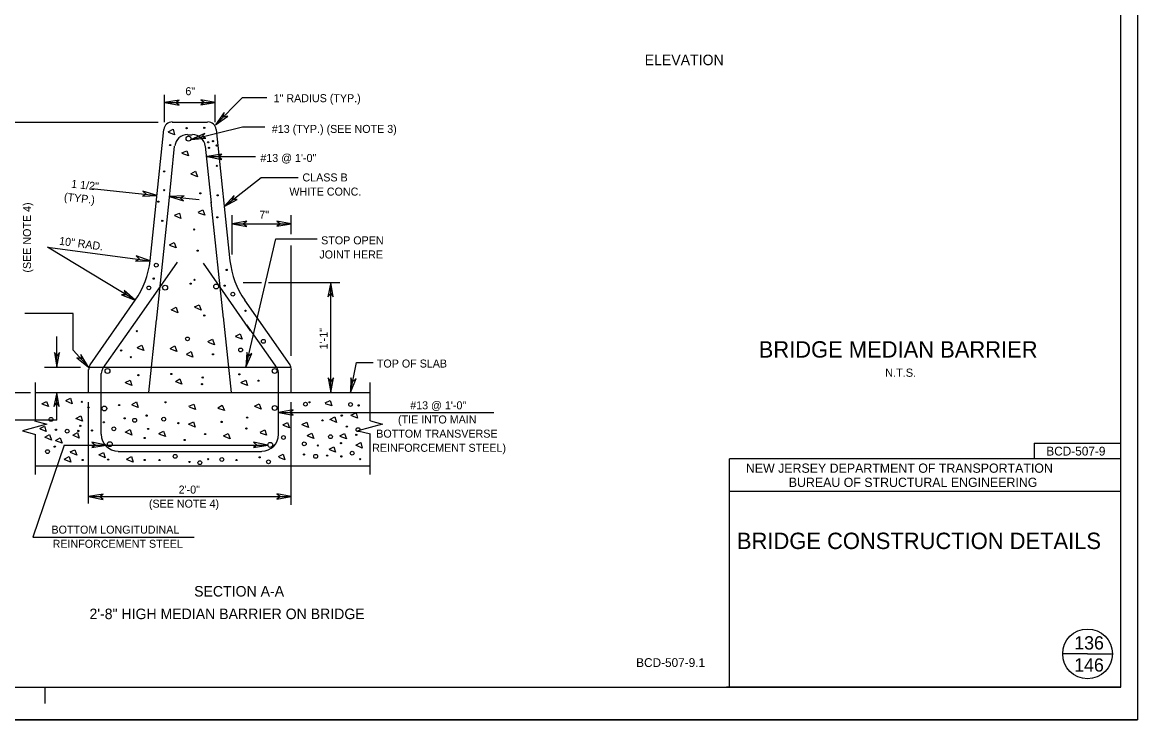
# Model space of a CAD drawing. Extents: x 528.2 to 531.15, y 154.43 to 156.26.
# Drawn here: x 529.728 to 531.154, y 154.427 to 155.319 of the extents above; entities that cross this region are included whole.
import ezdxf

# ---------------------------------------------------------------- set-up
doc = ezdxf.new("R2010")
doc.units = 0
for name, color, linetype in [('1', 7, 'Continuous'), ('39', 7, 'Continuous'), ('Level 1', 7, 'Continuous'), ('Level 2', 7, 'Continuous'), ('Level 3', 7, 'Continuous'), ('Level 41', 7, 'Continuous'), ('Level 5', 7, 'Continuous')]:
    doc.layers.add(name, color=color, linetype=linetype)

msp = doc.modelspace()

# ---------------------------------------------------------------- linework, layer by layer
at = {"layer": '1'}
for q in [(531.0576, 154.5113), (531.1213, 154.5113)]:
    msp.add_line((531.0895, 154.5113), q, dxfattribs=at)
msp.add_circle((531.0895, 154.5113), 0.0318, dxfattribs=at)
at = {"layer": 'Level 1'}
for p, q in [((531.1319, 154.4688), (531.1319, 156.2188)), ((529.7441, 154.8091), (529.7598, 154.8048)), ((530.1886, 154.8051), (530.1572, 154.7966)), ((530.1732, 154.8094), (530.1886, 154.8051)), ((529.7598, 154.8048), (529.7287, 154.7963)), ((529.7287, 154.7963), (529.7441, 154.792)), ((530.1572, 154.7966), (530.1732, 154.7927)), ((531.1319, 154.7605), (530.6319, 154.7605)), ((531.1319, 154.7188), (530.6319, 154.7188)), ((528.3819, 154.4688), (531.1319, 154.4688)), ((529.7572, 154.4687), (529.7572, 154.4479)), ((530.376, 154.4688), (531.1319, 154.4688)), ((531.1319, 154.4688), (530.628, 154.4688)), ((528.1952, 154.4272), (531.1535, 154.4272))]:
    msp.add_line(p, q, dxfattribs=at)
for points in [[(529.9101, 155.2159), (529.9288, 155.2126), (529.9239, 155.2159), (529.9288, 155.2192)], [(529.9747, 155.2159), (529.9564, 155.2195), (529.961, 155.2159), (529.9564, 155.2129)], [(529.9751, 155.1877), (529.9908, 155.1985), (529.9849, 155.1972), (529.9862, 155.2031)], [(529.9442, 155.169), (529.9629, 155.1703), (529.9577, 155.1722), (529.9616, 155.1765)], [(529.9646, 155.147), (529.9833, 155.1434), (529.9783, 155.147), (529.9833, 155.1499)], [(529.9006, 155.0974), (529.8825, 155.1027), (529.8868, 155.0988), (529.8819, 155.0965)], [(529.9163, 155.0958), (529.9344, 155.0906), (529.9301, 155.0942), (529.935, 155.0968)], [(529.9862, 155.0833), (530.003, 155.0919), (529.997, 155.0919), (529.999, 155.0971)], [(529.9964, 155.061), (530.0151, 155.0577), (530.0102, 155.061), (530.0151, 155.0643)], [(530.0719, 155.061), (530.0535, 155.0646), (530.0581, 155.061), (530.0535, 155.0581)], [(529.8917, 155.0138), (529.8737, 155.02), (529.8783, 155.0157), (529.873, 155.0131)], [(530.1224, 154.9859), (530.1188, 154.9675), (530.1224, 154.9721), (530.1257, 154.9675)], [(529.8727, 154.9633), (529.8586, 154.9757), (529.8609, 154.9701), (529.8553, 154.9701)], [(529.7723, 154.878), (529.7759, 154.8967), (529.7723, 154.8917), (529.7694, 154.8967)], [(529.813, 154.878), (529.8031, 154.894), (529.8038, 154.8885), (529.7982, 154.8898)], [(530.0141, 154.878), (530.0217, 154.8953), (530.0171, 154.8914), (530.0151, 154.8967)], [(530.1224, 154.8455), (530.126, 154.8642), (530.1224, 154.8593), (530.1191, 154.8642)], [(530.1476, 154.8455), (530.1549, 154.8632), (530.1503, 154.8589), (530.148, 154.8642)], [(529.7723, 154.8455), (529.7687, 154.8274), (529.7723, 154.832), (529.7756, 154.8274)], [(530.0558, 154.8199), (530.0745, 154.8163), (530.0696, 154.8199), (530.0745, 154.8232)], [(529.8356, 154.7782), (529.8173, 154.7818), (529.8219, 154.7782), (529.8173, 154.7749)], [(530.042, 154.7782), (530.0236, 154.7818), (530.0282, 154.7782), (530.0236, 154.7749)], [(529.813, 154.7123), (529.8317, 154.7087), (529.8268, 154.7123), (529.8317, 154.7156)], [(530.0719, 154.7123), (530.0535, 154.7159), (530.0581, 154.7123), (530.0535, 154.709)]]:
    msp.add_lwpolyline(points, close=True, dxfattribs=at)
at = {"layer": 'Level 2'}
for p, q in [((531.0212, 154.7805), (531.1319, 154.7805)), ((530.6319, 154.4688), (530.6319, 154.7605))]:
    msp.add_line(p, q, dxfattribs=at)
for centre in [(529.9408, 155.1699), (529.9108, 154.9794), (529.9761, 154.9809), (529.8371, 154.8729), (530.0508, 154.8729), (529.8332, 154.8249), (530.0508, 154.8256), (529.8402, 154.7794), (530.0452, 154.7784)]:
    msp.add_circle(centre, 0.00313, dxfattribs=at)
at = {"layer": 'Level 3'}
for points in [[(529.9147, 155.1785), (529.9209, 155.1818), (529.9229, 155.1749), (529.9157, 155.1778)], [(529.9321, 155.1516), (529.9386, 155.1545), (529.9406, 155.148), (529.9327, 155.1509)], [(529.9436, 155.125), (529.9495, 155.1283), (529.9521, 155.1211), (529.9442, 155.1243)], [(529.9531, 155.0761), (529.959, 155.0787), (529.9616, 155.0722), (529.9537, 155.0748)], [(529.9226, 155.0719), (529.9291, 155.0748), (529.9311, 155.0679), (529.9232, 155.0712)], [(529.9163, 155.0341), (529.9222, 155.0371), (529.9249, 155.0305), (529.917, 155.0331)], [(529.9186, 154.9511), (529.9249, 154.9544), (529.9272, 154.9472), (529.9196, 154.9505)], [(529.9485, 154.9547), (529.9544, 154.9573), (529.957, 154.9508), (529.9491, 154.9541)], [(530.0007, 154.9173), (530.0066, 154.9203), (530.0092, 154.9137), (530.0013, 154.9167)], [(529.875, 154.9029), (529.8812, 154.9058), (529.8835, 154.899), (529.8757, 154.9022)], [(529.9173, 154.9016), (529.9232, 154.9049), (529.9259, 154.898), (529.918, 154.9009)], [(529.9652, 154.9104), (529.9715, 154.9134), (529.9738, 154.9065), (529.9662, 154.9094)], [(529.938, 154.8944), (529.9439, 154.8976), (529.9462, 154.8904), (529.9386, 154.8937)], [(529.9239, 154.8596), (529.9298, 154.8629), (529.9321, 154.856), (529.9245, 154.8589)], [(529.8599, 154.8583), (529.8661, 154.8612), (529.8684, 154.8543), (529.8609, 154.8573)], [(530.0075, 154.8583), (530.0138, 154.8612), (530.0161, 154.8543), (530.0085, 154.8573)], [(529.7533, 154.831), (529.7592, 154.834), (529.7618, 154.8274), (529.7539, 154.8304)], [(529.7838, 154.835), (529.79, 154.8383), (529.792, 154.831), (529.7844, 154.8343)], [(530.1152, 154.8323), (530.1217, 154.835), (530.1237, 154.8284), (530.1158, 154.831)], [(529.8681, 154.8301), (529.8743, 154.8333), (529.8763, 154.8261), (529.8688, 154.8294)], [(529.9413, 154.8278), (529.9475, 154.8307), (529.9498, 154.8238), (529.9419, 154.8268)], [(529.978, 154.8258), (529.9839, 154.8291), (529.9865, 154.8225), (529.9787, 154.8251)], [(530.0249, 154.8281), (530.0312, 154.831), (530.0335, 154.8241), (530.0256, 154.8274)], [(530.1483, 154.8163), (530.1549, 154.8196), (530.1568, 154.8127), (530.1493, 154.8156)], [(529.7966, 154.8123), (529.8031, 154.8156), (529.8051, 154.8087), (529.7976, 154.8117)], [(529.9406, 154.8051), (529.9469, 154.8077), (529.9491, 154.8012), (529.9416, 154.8045)], [(530.0614, 154.8041), (530.0673, 154.8071), (530.0699, 154.8002), (530.062, 154.8031)], [(530.0856, 154.8045), (530.0919, 154.8074), (530.0942, 154.8005), (530.0866, 154.8038)], [(530.1214, 154.811), (530.1276, 154.8143), (530.1296, 154.8071), (530.1224, 154.8104)], [(529.7507, 154.7995), (529.7569, 154.8025), (529.7589, 154.7956), (529.7516, 154.7986)], [(529.7572, 154.7884), (529.7631, 154.7917), (529.7657, 154.7844), (529.7579, 154.7877)], [(529.793, 154.791), (529.7989, 154.7943), (529.8012, 154.7871), (529.7936, 154.7904)], [(529.8599, 154.7949), (529.8661, 154.7979), (529.8684, 154.791), (529.8609, 154.7943)], [(529.9026, 154.793), (529.9088, 154.7959), (529.9111, 154.789), (529.9032, 154.792)], [(529.9856, 154.79), (529.9915, 154.793), (529.9938, 154.7861), (529.9862, 154.789)], [(530.0322, 154.7946), (530.0384, 154.7976), (530.0404, 154.7907), (530.0328, 154.7936)], [(530.0922, 154.7904), (530.0984, 154.7933), (530.1007, 154.7867), (530.0932, 154.7897)], [(530.1339, 154.79), (530.1401, 154.793), (530.1424, 154.7861), (530.1345, 154.789)], [(529.7707, 154.7841), (529.7769, 154.7874), (529.7792, 154.7805), (529.7713, 154.7835)], [(530.1545, 154.7782), (530.1608, 154.7815), (530.1627, 154.7743), (530.1552, 154.7776)], [(529.7818, 154.7602), (529.7881, 154.7635), (529.7904, 154.7562), (529.7825, 154.7595)], [(529.7894, 154.7694), (529.7953, 154.7723), (529.7979, 154.7654), (529.79, 154.7687)], [(529.8261, 154.7657), (529.832, 154.7687), (529.8343, 154.7621), (529.8268, 154.7651)], [(529.8615, 154.7602), (529.8678, 154.7635), (529.8701, 154.7562), (529.8622, 154.7595)], [(530.0558, 154.7635), (530.0617, 154.7664), (530.064, 154.7595), (530.0564, 154.7625)], [(530.1204, 154.773), (530.1266, 154.7759), (530.1286, 154.769), (530.1214, 154.7723)]]:
    msp.add_lwpolyline(points, dxfattribs=at)
for centre, radius in [((529.9383, 155.1833), 0.000764), ((529.9609, 155.1838), 0.000764), ((529.9173, 155.1617), 0.000764), ((529.9659, 155.1652), 0.000764), ((529.972, 155.1667), 0.000764), ((529.9765, 155.1612), 0.000764), ((529.9669, 155.1582), 0.000764), ((529.977, 155.1351), 0.000764), ((529.9097, 155.1281), 0.000764), ((529.9097, 155.104), 0.000764), ((529.9022, 155.0894), 0.000764), ((529.9559, 155.0999), 0.000764), ((529.978, 155.0974), 0.000764), ((529.9072, 155.0648), 0.000764), ((529.9775, 155.0693), 0.000764), ((529.9479, 155.0538), 0.000764), ((529.9524, 155.0267), 0.000764), ((529.8995, 155.0082), 0.00243), ((529.8962, 154.991), 0.000764), ((529.9484, 154.9895), 0.000764), ((529.9895, 155.0021), 0.000764), ((529.89, 154.9791), 0.00243), ((529.9434, 154.9845), 0.000764), ((529.987, 154.982), 0.000764), ((529.9973, 154.9711), 0.00243), ((530.0136, 154.9499), 0.000764), ((529.9609, 154.9438), 0.000764), ((529.8746, 154.9238), 0.000764), ((529.9395, 154.9139), 0.00243), ((530.0364, 154.9108), 0.00243), ((529.8546, 154.8992), 0.000764), ((529.8671, 154.8906), 0.000764), ((529.972, 154.8942), 0.000764), ((530.0073, 154.8998), 0.00243), ((529.8766, 154.8676), 0.000764), ((529.9188, 154.8691), 0.000764), ((529.9589, 154.8645), 0.000764), ((530.0056, 154.8686), 0.000764), ((529.9579, 154.856), 0.000764), ((530.0301, 154.8605), 0.000764), ((529.8044, 154.8334), 0.000764), ((529.9113, 154.8329), 0.000764), ((530.0954, 154.8329), 0.000764), ((529.8129, 154.8264), 0.000764), ((529.8521, 154.8294), 0.000764), ((530.0901, 154.8305), 0.00243), ((530.1478, 154.83), 0.00243), ((530.1581, 154.8289), 0.000764), ((529.765, 154.811), 0.00243), ((529.8325, 154.8073), 0.000764), ((529.8591, 154.8123), 0.000764), ((529.8719, 154.8099), 0.00243), ((529.8872, 154.8159), 0.000764), ((529.909, 154.8114), 0.00243), ((529.9278, 154.8063), 0.000764), ((529.983, 154.8078), 0.000764), ((530.0156, 154.8133), 0.000764), ((530.1119, 154.8098), 0.000764), ((530.1365, 154.8159), 0.000764), ((529.7713, 154.7978), 0.000764), ((529.7856, 154.7959), 0.00243), ((529.7999, 154.7963), 0.000764), ((529.8024, 154.8028), 0.000764), ((529.8174, 154.7968), 0.000764), ((529.8453, 154.7989), 0.00243), ((529.8892, 154.7988), 0.000764), ((529.9619, 154.7923), 0.000764), ((530.0146, 154.7993), 0.000764), ((530.1222, 154.7889), 0.00243), ((530.143, 154.8018), 0.000764), ((530.1551, 154.7913), 0.000764), ((530.1573, 154.7979), 0.00243), ((529.7698, 154.7762), 0.000764), ((529.8847, 154.7872), 0.000764), ((529.9358, 154.7847), 0.000764), ((530.062, 154.7879), 0.00243), ((530.0886, 154.7798), 0.00243), ((530.1059, 154.7777), 0.000764), ((530.1355, 154.7807), 0.000764), ((529.7605, 154.7698), 0.00243), ((529.9236, 154.7638), 0.00243), ((529.9833, 154.7598), 0.00243), ((530.0317, 154.7626), 0.000764), ((530.0883, 154.7662), 0.000764), ((530.1032, 154.7638), 0.00243), ((530.1179, 154.7647), 0.000764), ((530.136, 154.7637), 0.000764), ((530.1498, 154.7678), 0.00243), ((529.8054, 154.7591), 0.000764), ((529.838, 154.7596), 0.000764), ((529.8847, 154.7591), 0.000764), ((529.9037, 154.7591), 0.000764), ((529.9419, 154.7566), 0.000764), ((529.9552, 154.7557), 0.00243), ((529.9659, 154.7601), 0.000764), ((530.002, 154.7591), 0.000764), ((530.043, 154.7567), 0.00243), ((530.1601, 154.7601), 0.000764)]:
    msp.add_circle(centre, radius, dxfattribs=at)
at = {"layer": 'Level 41'}
msp.add_lwpolyline([(528.1952, 156.2605), (531.1535, 156.2605), (531.1535, 154.4272), (528.1952, 154.4272)], close=True, dxfattribs=at)
at = {"layer": 'Level 5'}
for p, q in [((529.9101, 155.1909), (529.9101, 155.226)), ((529.9747, 155.1909), (529.9747, 155.226)), ((529.9751, 155.1877), (530.0098, 155.2224)), ((530.0098, 155.2224), (530.0407, 155.2224)), ((529.9101, 155.2159), (529.9747, 155.2159)), ((529.71, 155.1909), (529.9019, 155.1909)), ((529.9199, 155.1909), (529.9649, 155.1909)), ((529.8917, 155.0138), (529.9091, 155.1814)), ((529.9442, 155.169), (530.0098, 155.185)), ((529.976, 155.1814), (529.9934, 155.0138)), ((530.0098, 155.185), (530.0381, 155.185)), ((529.9393, 155.1749), (529.9455, 155.1749)), ((529.915, 155.082), (529.9229, 155.1604)), ((529.9619, 155.1604), (529.9695, 155.0879)), ((529.9646, 155.147), (530.0262, 155.147)), ((529.9862, 155.0833), (530.0335, 155.1201)), ((530.0335, 155.1201), (530.0807, 155.1201)), ((529.8169, 155.1063), (529.9006, 155.0974)), ((529.9163, 155.0958), (529.9544, 155.0919)), ((529.8996, 154.9367), (529.915, 155.0823)), ((529.9692, 155.0886), (529.9852, 154.9403)), ((529.9964, 155.0217), (529.9964, 155.0722)), ((530.0719, 155.0479), (530.0719, 155.0722)), ((529.9964, 155.061), (530.0719, 155.061)), ((530.0141, 154.878), (530.0522, 155.0417)), ((530.0522, 155.0417), (530.105, 155.0417)), ((530.0719, 154.8924), (530.0719, 155.0331)), ((529.8727, 154.9633), (529.7605, 155.0312)), ((529.7605, 155.0312), (529.8917, 155.0138)), ((529.875, 154.9383), (529.9265, 155.0121)), ((529.9593, 155.0108), (530.0197, 154.9242)), ((530.0105, 154.9859), (530.0341, 154.9859)), ((530.043, 154.9859), (530.1342, 154.9859)), ((530.1224, 154.8455), (530.1224, 154.9859)), ((529.815, 154.8809), (529.8727, 154.9633)), ((530.0121, 154.9633), (530.0702, 154.8809)), ((529.7933, 154.9462), (529.7316, 154.9462)), ((529.7933, 154.8996), (529.7933, 154.9462)), ((529.8314, 154.876), (529.878, 154.9426)), ((529.8901, 154.8455), (529.8996, 154.9383)), ((529.9849, 154.9423), (529.9951, 154.8455)), ((530.0148, 154.9318), (530.0538, 154.876)), ((529.7723, 154.878), (529.7723, 154.917)), ((529.813, 154.878), (529.7933, 154.8996)), ((529.7569, 154.878), (529.8028, 154.878)), ((529.813, 154.878), (530.0719, 154.878)), ((530.1476, 154.8455), (530.1552, 154.8839)), ((530.1552, 154.8839), (530.1768, 154.8839)), ((529.813, 154.8455), (529.813, 154.875)), ((529.8291, 154.792), (529.8291, 154.8698)), ((530.0558, 154.792), (530.0558, 154.8698)), ((530.0719, 154.8455), (530.0719, 154.875)), ((529.7451, 154.8091), (529.7451, 154.8583)), ((530.1729, 154.8091), (530.1729, 154.8583)), ((529.71, 154.8455), (529.7388, 154.8455)), ((529.7451, 154.8455), (530.1729, 154.8455)), ((529.7723, 154.81), (529.7723, 154.8455)), ((529.813, 154.7037), (529.813, 154.833)), ((530.0558, 154.8199), (530.331, 154.8199)), ((530.0719, 154.7018), (530.0719, 154.833)), ((529.7723, 154.81), (529.5728, 154.81)), ((529.7451, 154.7405), (529.7451, 154.792)), ((530.1729, 154.7405), (530.1729, 154.7917)), ((529.7818, 154.7782), (529.7418, 154.6604)), ((529.7818, 154.7782), (529.8356, 154.7782)), ((529.8356, 154.7782), (530.042, 154.7782)), ((531.0212, 154.7805), (531.0212, 154.7605)), ((529.8507, 154.77), (529.956, 154.77)), ((529.9409, 154.77), (530.0341, 154.77)), ((529.7451, 154.7516), (530.1729, 154.7516)), ((529.813, 154.7123), (530.0719, 154.7123)), ((529.7418, 154.6604), (529.9478, 154.6604))]:
    msp.add_line(p, q, dxfattribs=at)
for centre, radius, start, end in [((529.92, 155.1804), 0.0108, 90, 173.9925), ((529.9653, 155.1804), 0.0108, 6.0086, 90), ((529.9394, 155.1588), 0.0162, 90, 174.0106), ((529.9459, 155.1588), 0.0162, 5.9975, 90), ((529.7843, 155.0252), 0.1079, 325.008, 353.9909), ((530.101, 155.0252), 0.1079, 186.0088, 214.9918), ((529.824, 154.8749), 0.0108, 145.0095, 180), ((530.0613, 154.8749), 0.0108, 0, 34.9924), ((529.8401, 154.8698), 0.0108, 145.0073, 180), ((530.0451, 154.8698), 0.0108, 0, 34.9925), ((529.8509, 154.792), 0.0216, 180, 270), ((530.0343, 154.792), 0.0216, 270, 0)]:
    msp.add_arc(centre, radius, start, end, dxfattribs=at)

# ---------------------------------------------------------------- texts
at = {"layer": '39'}
for s, p in [('136', (531.0725, 154.5169)), ('146', (531.0724, 154.4886))]:
    msp.add_text(s, height=0.01697, dxfattribs=at).set_placement(p)
at = {"layer": 'Level 1'}
for s, height, p in [('ELEVATION', 0.01345, (530.5236, 155.2638)), ('6"', 0.01023, (529.9367, 155.2254)), ('1" RADIUS (TYP.)', 0.010228, (530.0495, 155.2165)), ('#13 (TYP.) (SEE NOTE 3)', 0.010228, (530.0472, 155.1772)), ('#13 @ 1\'-0"', 0.010228, (530.0325, 155.1401)), ('CLASS B', 0.01023, (530.0863, 155.1152)), ('WHITE CONC.', 0.010228, (530.0696, 155.0971)), ('7"', 0.01023, (530.0312, 155.0676)), ('STOP OPEN', 0.01023, (530.1102, 155.0348)), ('JOINT HERE', 0.01023, (530.1079, 155.0167)), ('TOP OF SLAB', 0.010228, (530.1814, 154.8773)), ('#13 @ 1\'-0"', 0.010228, (530.224, 154.8239)), ('(TIE INTO MAIN', 0.010228, (530.2084, 154.8058)), ('BOTTOM TRANSVERSE', 0.010228, (530.1806, 154.7877)), ('REINFORCEMENT STEEL)', 0.010228, (530.1754, 154.7696)), ('NEW JERSEY DEPARTMENT OF TRANSPORTATION', 0.011811, (530.6529, 154.7428)), ('BUREAU OF STRUCTURAL ENGINEERING', 0.011811, (530.7077, 154.7247)), ('2\'-0"', 0.01023, (529.9281, 154.7162)), ('(SEE NOTE 4)', 0.010228, (529.8901, 154.6982)), ('BOTTOM LONGITUDINAL', 0.010228, (529.7656, 154.665)), ('REINFORCEMENT STEEL', 0.010228, (529.7671, 154.6469)), ('SECTION A-A', 0.013451, (529.9479, 154.5846)), ('2\'-8" HIGH MEDIAN BARRIER ON BRIDGE ', 0.013451, (529.8142, 154.5557))]:
    msp.add_text(s, height=height, dxfattribs=at).set_placement(p)
for s, height, rotation, p in [('1 1/2"', 0.01023, 353.9932, (529.7904, 155.1073)), ('(TYP.)', 0.01023, 353.9932, (529.7812, 155.0906)), ('(SEE NOTE 4)', 0.010228, 90, (529.7395, 154.9987)), ('10" RAD.', 0.01023, 352.4117, (529.7749, 155.0344)), ('1\'-1"', 0.01023, 90, (530.1184, 154.9006))]:
    msp.add_text(s, height=height, rotation=rotation, dxfattribs=at).set_placement(p)
at = {"layer": 'Level 5'}
for s, height, p in [('BRIDGE MEDIAN BARRIER', 0.020939, (530.6693, 154.89)), ('N.T.S.', 0.01047, (530.8308, 154.8655)), ('BCD-507-9', 0.01129, (531.0368, 154.7648)), ('BRIDGE CONSTRUCTION DETAILS', 0.020939, (530.6415, 154.6453)), ('BCD-507-9.1', 0.011287, (530.5127, 154.4945))]:
    msp.add_text(s, height=height, dxfattribs=at).set_placement(p)

doc.saveas('drawing.dxf')
